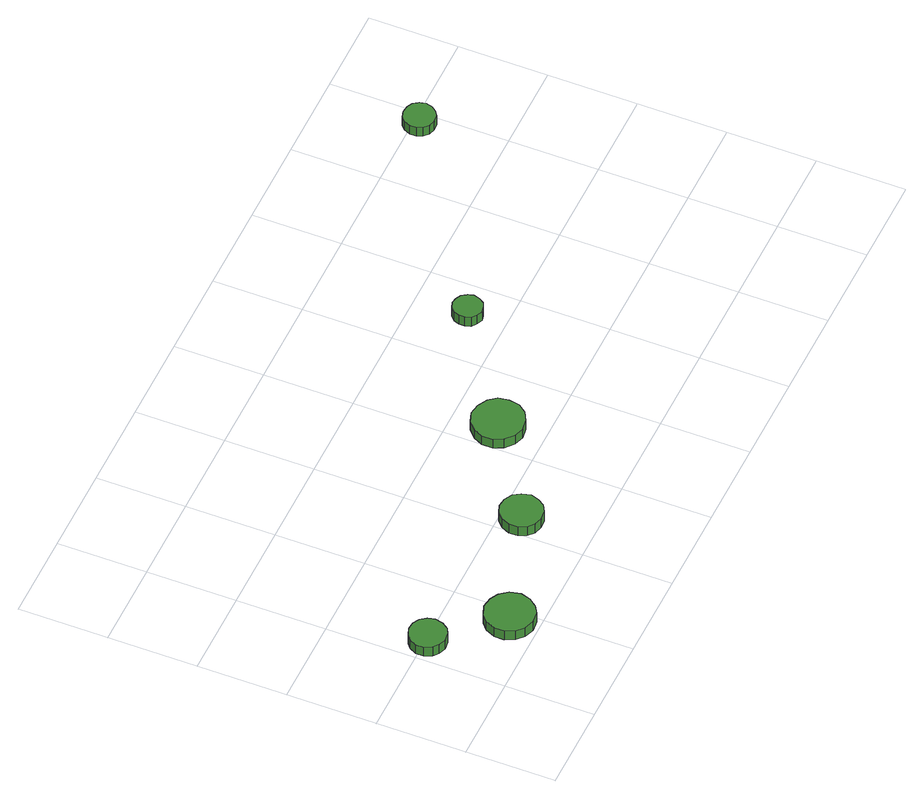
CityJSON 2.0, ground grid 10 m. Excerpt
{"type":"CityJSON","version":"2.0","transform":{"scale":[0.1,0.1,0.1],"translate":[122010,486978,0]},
"CityObjects":{
"tree1":{"type":"SolitaryVegetationObject","attributes":{"function":"something"},"geometry":[{"type":"MultiSurface","lod":"1","boundaries":[[[0,1,2,3,4,5,6,7,8,9,10,11,12,13,14]],[[15,16,17,18,19,20,21,22,23,24,25,26,27,28,29]],[[0,29,28,1]],[[1,28,27,2]],[[2,27,26,3]],[[3,26,25,4]],[[4,25,24,5]],[[5,24,23,6]],[[6,23,22,7]],[[7,22,21,8]],[[8,21,20,9]],[[9,20,19,10]],[[10,19,18,11]],[[11,18,17,12]],[[12,17,16,13]],[[13,16,15,14]],[[14,15,29,0]]]}]},
"tree2":{"type":"SolitaryVegetationObject","attributes":{"function":"something"},"geometry":[{"type":"MultiSurface","lod":"1","boundaries":[[[30,31,32,33,34,35,36,37,38,39,40,41,42,43,44]],[[45,46,47,48,49,50,51,52,53,54,55,56,57,58,59]],[[30,59,58,31]],[[31,58,57,32]],[[32,57,56,33]],[[33,56,55,34]],[[34,55,54,35]],[[35,54,53,36]],[[36,53,52,37]],[[37,52,51,38]],[[38,51,50,39]],[[39,50,49,40]],[[40,49,48,41]],[[41,48,47,42]],[[42,47,46,43]],[[43,46,45,44]],[[44,45,59,30]]]}]},
"tree3":{"type":"SolitaryVegetationObject","attributes":{"function":"something"},"geometry":[{"type":"MultiSurface","lod":"1","boundaries":[[[60,61,62,63,64,65,66,67,68,69,70,71,72,73,74]],[[75,76,77,78,79,80,81,82,83,84,85,86,87,88,89]],[[60,89,88,61]],[[61,88,87,62]],[[62,87,86,63]],[[63,86,85,64]],[[64,85,84,65]],[[65,84,83,66]],[[66,83,82,67]],[[67,82,81,68]],[[68,81,80,69]],[[69,80,79,70]],[[70,79,78,71]],[[71,78,77,72]],[[72,77,76,73]],[[73,76,75,74]],[[74,75,89,60]]]}]},
"tree4":{"type":"SolitaryVegetationObject","attributes":{"function":"something"},"geometry":[{"type":"MultiSurface","lod":"1","boundaries":[[[90,91,92,93,94,95,96,97,98,99,100,101,102,103,104]],[[105,106,107,108,109,110,111,112,113,114,115,116,117,118,119]],[[90,119,118,91]],[[91,118,117,92]],[[92,117,116,93]],[[93,116,115,94]],[[94,115,114,95]],[[95,114,113,96]],[[96,113,112,97]],[[97,112,111,98]],[[98,111,110,99]],[[99,110,109,100]],[[100,109,108,101]],[[101,108,107,102]],[[102,107,106,103]],[[103,106,105,104]],[[104,105,119,90]]]}]},
"tree5":{"type":"SolitaryVegetationObject","attributes":{"function":"something"},"geometry":[{"type":"MultiSurface","lod":"1","boundaries":[[[120,121,122,123,124,125,126,127,128,129,130,131,132,133,134]],[[135,136,137,138,139,140,141,142,143,144,145,146,147,148,149]],[[120,149,148,121]],[[121,148,147,122]],[[122,147,146,123]],[[123,146,145,124]],[[124,145,144,125]],[[125,144,143,126]],[[126,143,142,127]],[[127,142,141,128]],[[128,141,140,129]],[[129,140,139,130]],[[130,139,138,131]],[[131,138,137,132]],[[132,137,136,133]],[[133,136,135,134]],[[134,135,149,120]]]}]},
"tree6":{"type":"SolitaryVegetationObject","attributes":{"function":"something"},"geometry":[{"type":"MultiSurface","lod":"1","boundaries":[[[150,151,152,153,154,155,156,157,158,159,160,161,162,163,164]],[[165,166,167,168,169,170,171,172,173,174,175,176,177,178,179]],[[150,179,178,151]],[[151,178,177,152]],[[152,177,176,153]],[[153,176,175,154]],[[154,175,174,155]],[[155,174,173,156]],[[156,173,172,157]],[[157,172,171,158]],[[158,171,170,159]],[[159,170,169,160]],[[160,169,168,161]],[[161,168,167,162]],[[162,167,166,163]],[[163,166,165,164]],[[164,165,179,150]]]}]}
},
"vertices":[
[47,98,19],[45,106,19],[40,113,19],[33,117,19],[24,118,19],[16,115,19],[10,110,19],[6,102,19],[6,93,19],[10,85,19],[16,80,19],[24,77,19],[33,78,19],[40,82,19],[45,89,19],[45,89,6],[40,82,6],[33,78,6],[24,77,6],[16,80,6],[10,85,6],[6,93,6],[6,102,6],[10,110,6],[16,115,6],[24,118,6],[33,117,6],[40,113,6],[45,106,6],[47,98,6],
[113,31,21],[110,43,21],[103,52,21],[94,57,21],[82,59,21],[71,55,21],[63,48,21],[58,37,21],[58,26,21],[63,15,21],[71,8,21],[82,4,21],[94,5,21],[103,11,21],[110,20,21],[110,20,8],[103,11,8],[94,5,8],[82,4,8],[71,8,8],[63,15,8],[58,26,8],[58,37,8],[63,48,8],[71,55,8],[82,59,8],[94,57,8],[103,52,8],[110,43,8],[113,31,8],
[243,76,22],[240,86,22],[235,94,22],[226,99,22],[216,100,22],[207,97,22],[200,90,22],[196,81,22],[196,71,22],[200,62,22],[207,56,22],[216,53,22],[226,54,22],[235,59,22],[240,67,22],[240,67,9],[235,59,9],[226,54,9],[216,53,9],[207,56,9],[200,62,9],[196,71,9],[196,81,9],[200,90,9],[207,97,9],[216,100,9],[226,99,9],[235,94,9],[240,86,9],[243,76,9],
[357,150,20],[355,162,20],[348,171,20],[337,177,20],[325,179,20],[314,175,20],[305,167,20],[300,156,20],[300,144,20],[305,133,20],[314,125,20],[325,121,20],[337,123,20],[348,129,20],[355,138,20],[355,138,7],[348,129,7],[337,123,7],[325,121,7],[314,125,7],[305,133,7],[300,144,7],[300,156,7],[305,167,7],[314,175,7],[325,179,7],[337,177,7],[348,171,7],[355,162,7],[357,150,7],
[477,242,20],[475,248,20],[471,254,20],[465,257,20],[459,258,20],[452,256,20],[447,251,20],[445,245,20],[445,238,20],[447,232,20],[452,228,20],[459,225,20],[465,226,20],[471,229,20],[475,235,20],[475,235,7],[471,229,7],[465,226,7],[459,225,7],[452,228,7],[447,232,7],[445,238,7],[445,245,7],[447,251,7],[452,256,7],[459,258,7],[465,257,7],[471,254,7],[475,248,7],[477,242,7],
[704,394,19],[702,401,19],[698,407,19],[692,410,19],[684,411,19],[677,409,19],[672,404,19],[669,397,19],[669,390,19],[672,383,19],[677,378,19],[684,376,19],[692,377,19],[698,381,19],[702,386,19],[702,386,6],[698,381,6],[692,377,6],[684,376,6],[677,378,6],[672,383,6],[669,390,6],[669,397,6],[672,404,6],[677,409,6],[684,411,6],[692,410,6],[698,407,6],[702,401,6],[704,394,6]
]}
